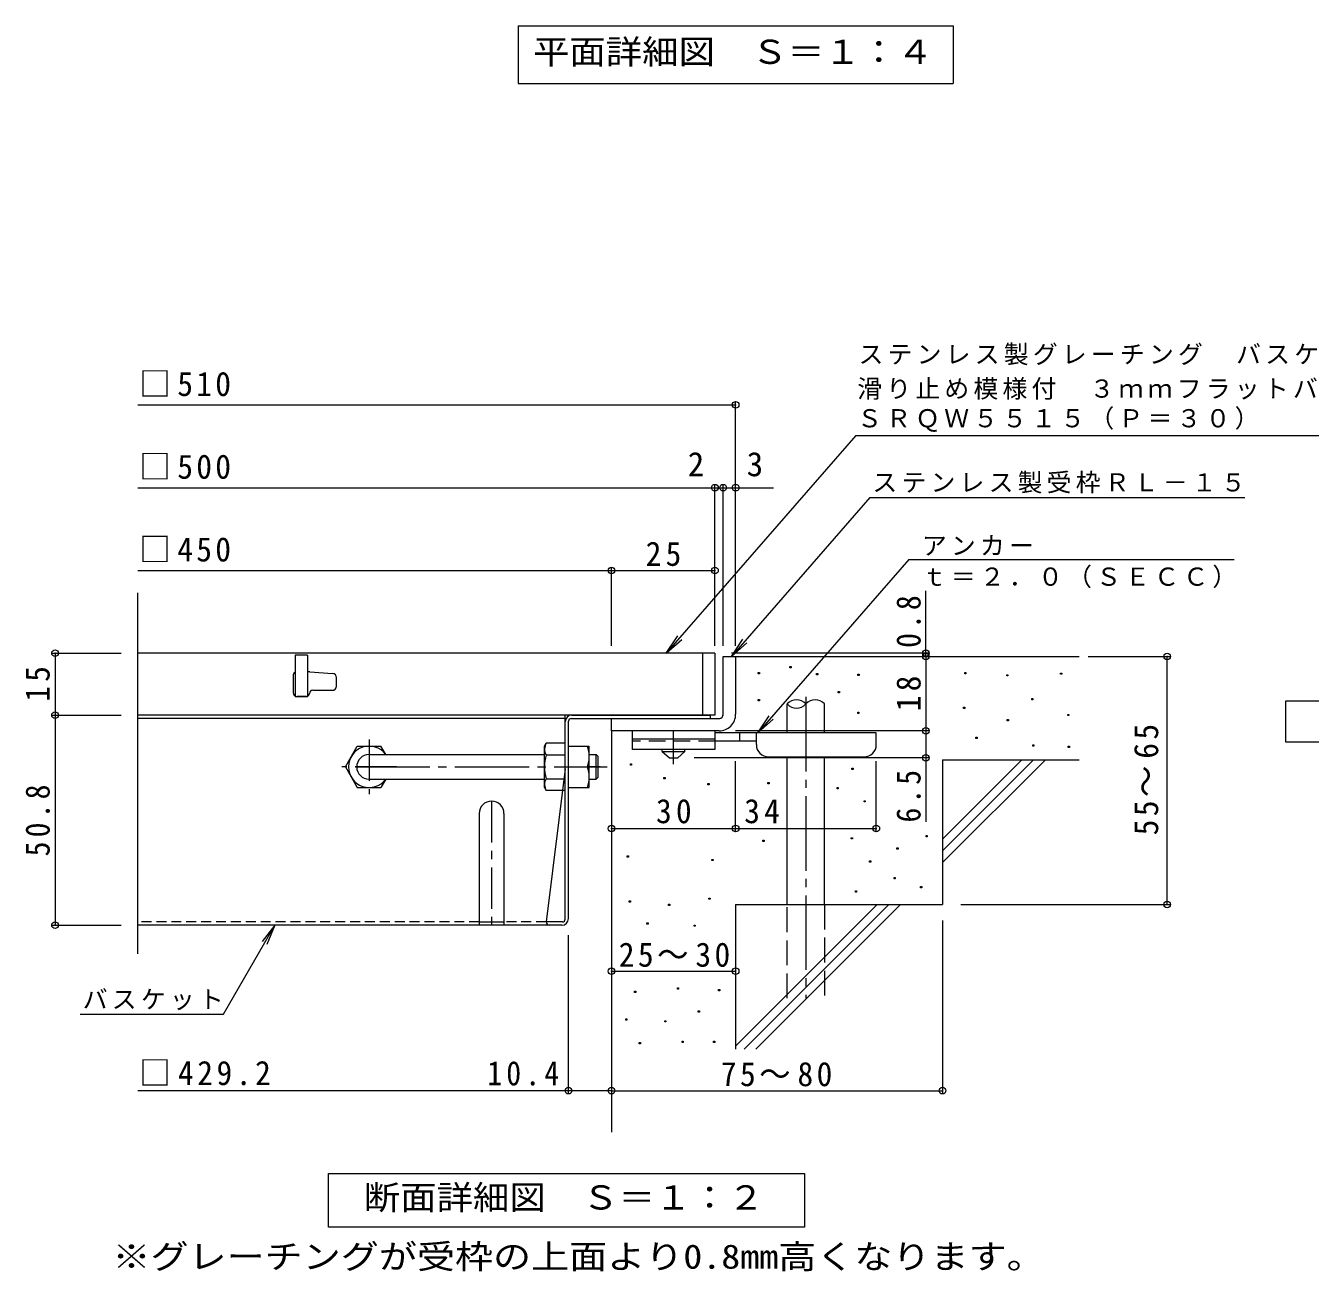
# Model space of a CAD drawing. Units: millimetres on the paper, enlarged 4 times, with parts at other scales. Extents: x -926 to 1052, y -789 to 724.
# Drawn here: x -880 to -259, y -623 to -21 of the extents above; entities that cross this region are included whole.
import ezdxf
from ezdxf.enums import TextEntityAlignment as Align

# ---------------------------------------------------------------- set-up
doc = ezdxf.new("R2010")
doc.units = ezdxf.units.MM
doc.header["$LTSCALE"] = 4
doc.header["$PDMODE"] = 32
doc.header["$PDSIZE"] = 3.2
for name, pattern in [('CHAIN1', [8, 5, -1, 1, -1]), ('CHAIN2', [12, 9, -1, 1, -1]), ('DASHED1', [1.8, 1.2, -0.6]), ('DASHED2', [3, 2, -1]), ('DASHED3', [4, 3, -1])]:
    doc.linetypes.add(name, pattern=pattern)
for name, color, linetype, lineweight in [('A-5', 7, 'Continuous', 9), ('D-0', 7, 'Continuous', 9), ('D-1', 2, 'Continuous', 9), ('D-2', 3, 'Continuous', 9), ('D-4', 7, 'Continuous', 9), ('D-5', 7, 'Continuous', 9), ('D-6', 6, 'Continuous', 9), ('D-7', 2, 'Continuous', 9), ('D-8', 2, 'Continuous', 9), ('D-9', 4, 'Continuous', 9), ('D-B', 2, 'Continuous', 9)]:
    doc.layers.add(name, color=color, linetype=linetype, lineweight=lineweight)
doc.styles.add('ＭＳ ゴシック', font='')
doc.styles.get('ＭＳ ゴシック').set_extended_font_data('MS Gothic')

msp = doc.modelspace()

# ---------------------------------------------------------------- linework, layer by layer
at = {"layer": 'A-5'}
for p, q in [((-641.913, -20.638), (-431.513, -20.638)), ((-641.913, -20.638), (-641.913, -48.638)), ((-431.513, -20.638), (-431.513, -48.638)), ((-641.913, -48.638), (-431.513, -48.638))]:
    msp.add_line(p, q, dxfattribs=at)
at = {"layer": 'D-0'}
for points in [[(-525.862, -334.017), (-525.862, -333.417), (-525.263, -333.417), (-525.263, -334.017)], [(-510.507, -331.121), (-510.507, -330.521), (-509.907, -330.521), (-509.907, -331.121)], [(-497.654, -334.558), (-497.654, -333.958), (-497.054, -333.958), (-497.054, -334.558)], [(-477.678, -334.83), (-477.678, -334.229), (-477.078, -334.229), (-477.078, -334.83)], [(-425.975, -334.017), (-425.975, -333.417), (-425.375, -333.417), (-425.375, -334.017)], [(-405.672, -335.1), (-405.672, -334.5), (-405.072, -334.5), (-405.072, -335.1)], [(-379.685, -334.288), (-379.685, -333.688), (-379.085, -333.688), (-379.085, -334.288)], [(-525.799, -347.085), (-525.799, -346.484), (-525.199, -346.484), (-525.199, -347.085)], [(-487.153, -343.221), (-487.153, -342.621), (-486.553, -342.621), (-486.553, -343.221)], [(-393.595, -346.588), (-393.595, -345.987), (-392.995, -345.987), (-392.995, -346.588)], [(-477.702, -353.197), (-477.702, -352.597), (-477.102, -352.597), (-477.102, -353.197)], [(-426.516, -350.801), (-426.516, -350.201), (-425.916, -350.201), (-425.916, -350.801)], [(-376.175, -354.258), (-376.175, -353.658), (-375.575, -353.658), (-375.575, -354.258)], [(-405.402, -356.756), (-405.402, -356.156), (-404.801, -356.156), (-404.801, -356.756)], [(-420.535, -365.323), (-420.535, -364.723), (-419.935, -364.723), (-419.935, -365.323)], [(-393.08, -369.059), (-393.08, -368.459), (-392.48, -368.459), (-392.48, -369.059)], [(-375.913, -369.653), (-375.913, -369.053), (-375.313, -369.053), (-375.313, -369.653)], [(-587.599, -378.258), (-587.599, -377.658), (-586.999, -377.658), (-586.999, -378.258)], [(-571.458, -384.805), (-571.458, -384.205), (-570.858, -384.205), (-570.858, -384.805)], [(-480.504, -380.255), (-480.504, -379.655), (-479.903, -379.655), (-479.903, -380.255)], [(-550.141, -387.698), (-550.141, -387.098), (-549.541, -387.098), (-549.541, -387.698)], [(-521.101, -387.229), (-521.101, -386.629), (-520.501, -386.629), (-520.501, -387.229)], [(-487.714, -389.683), (-487.714, -389.083), (-487.113, -389.083), (-487.113, -389.683)], [(-474.631, -395.996), (-474.631, -395.396), (-474.031, -395.396), (-474.031, -395.996)], [(-523.599, -415.142), (-523.599, -414.542), (-522.999, -414.542), (-522.999, -415.142)], [(-480.819, -413.889), (-480.819, -413.289), (-480.219, -413.289), (-480.219, -413.889)], [(-444.668, -412.858), (-444.668, -412.258), (-444.069, -412.258), (-444.069, -412.858)], [(-589.174, -422.724), (-589.174, -422.124), (-588.574, -422.124), (-588.574, -422.724)], [(-458.765, -418.844), (-458.765, -418.244), (-458.165, -418.244), (-458.165, -418.844)], [(-548.261, -424.382), (-548.261, -423.782), (-547.661, -423.782), (-547.661, -424.382)], [(-472.034, -425.123), (-472.034, -424.522), (-471.434, -424.522), (-471.434, -425.123)], [(-460.118, -433.191), (-460.118, -432.591), (-459.519, -432.591), (-459.519, -433.191)], [(-478.833, -439.605), (-478.833, -439.005), (-478.233, -439.005), (-478.233, -439.605)], [(-447.376, -437.492), (-447.376, -436.892), (-446.776, -436.892), (-446.776, -437.492)], [(-588.208, -444.494), (-588.208, -443.894), (-587.608, -443.894), (-587.608, -444.494)], [(-569.198, -446.049), (-569.198, -445.449), (-568.598, -445.449), (-568.598, -446.049)], [(-549.684, -443.076), (-549.684, -442.476), (-549.084, -442.476), (-549.084, -443.076)], [(-579.634, -455.126), (-579.634, -454.526), (-579.034, -454.526), (-579.034, -455.126)], [(-556.827, -456.155), (-556.827, -455.555), (-556.227, -455.555), (-556.227, -456.155)], [(-585.619, -488.085), (-585.619, -487.485), (-585.019, -487.485), (-585.019, -488.085)], [(-564.91, -486.562), (-564.91, -485.962), (-564.31, -485.962), (-564.31, -486.562)], [(-544.963, -487.323), (-544.963, -486.723), (-544.363, -486.723), (-544.363, -487.323)], [(-589.882, -501.484), (-589.882, -500.884), (-589.282, -500.884), (-589.282, -501.484)], [(-571.001, -502.398), (-571.001, -501.798), (-570.401, -501.798), (-570.401, -502.398)], [(-554.86, -497.678), (-554.86, -497.077), (-554.26, -497.077), (-554.26, -497.678)], [(-583.335, -512.904), (-583.335, -512.304), (-582.735, -512.304), (-582.735, -512.904)], [(-562.626, -512.295), (-562.626, -511.695), (-562.026, -511.695), (-562.026, -512.295)], [(-547.399, -512.295), (-547.399, -511.695), (-546.799, -511.695), (-546.799, -512.295)]]:
    msp.add_lwpolyline(points, close=True, dxfattribs=at)
at = {"layer": 'D-1'}
for p, q in [((-542.713, -325.638), (-536.713, -325.638)), ((-542.713, -353.638), (-542.713, -325.638)), ((-536.713, -325.638), (-536.713, -353.637)), ((-596.716, -355.637), (-544.713, -355.638)), ((-596.713, -361.638), (-596.713, -355.638)), ((-544.713, -361.637), (-596.716, -361.638))]:
    msp.add_line(p, q, dxfattribs=at)
at = {"layer": 'D-1', "color": 3}
for p, q in [((-607.523, -373.038), (-604.123, -373.038)), ((-604.123, -373.038), (-603.123, -374.038)), ((-604.123, -385.038), (-604.123, -373.038)), ((-603.123, -384.038), (-603.123, -374.038)), ((-607.523, -385.038), (-604.123, -385.038)), ((-604.123, -385.038), (-603.123, -384.038))]:
    msp.add_line(p, q, dxfattribs=at)
at = {"layer": 'D-1'}
for centre, radius, start, end in [((-544.713, -353.637), 8, 270, 0.00024), ((-544.714, -353.638), 2, 270.02448, 0.01074), ((-544.713, -353.638), 2, 270, 0.0002)]:
    msp.add_arc(centre, radius, start, end, dxfattribs=at)
at = {"layer": 'D-2'}
for p, q in [((-825.78, -469.428), (-825.78, -294.958)), ((-546.713, -324.038), (-825.78, -324.038)), ((-743.713, -325.038), (-743.713, -345.038)), ((-552.713, -324.038), (-552.713, -354.038)), ((-546.713, -324.038), (-546.713, -354.038)), ((-750.713, -335.038), (-750.713, -343.038)), ((-742.789, -333.038), (-743.713, -333.038)), ((-742.636, -333.044), (-731.559, -333.896)), ((-729.713, -340.038), (-729.713, -335.89)), ((-749.713, -345.038), (-743.713, -345.038)), ((-744.213, -345.038), (-748.712, -345.038)), ((-741.212, -342.038), (-731.713, -342.038)), ((-546.713, -354.038), (-825.78, -354.038))]:
    msp.add_line(p, q, dxfattribs=at)
msp.add_lwpolyline([(-743.713, -325.038), (-749.713, -325.038), (-749.713, -345.038)], dxfattribs=at)
for centre, radius, start, end in [((-748.712, -335.038), 2, 120.0009, 180), ((-742.789, -335.038), 2, 85.60144, 89.99998), ((-731.713, -335.89), 2, 0, 85.60141), ((-731.713, -340.038), 2, 270, 0), ((-748.712, -343.038), 2, 180, 270), ((-744.213, -343.538), 1.5, 270, 0), ((-741.212, -343.538), 1.5, 90, 180)]:
    msp.add_arc(centre, radius, start, end, dxfattribs=at)
at = {"layer": 'D-4'}
for p, q in [((-825.78, -204.038), (-536.713, -204.038)), ((-536.713, -320.456), (-536.713, -202.838)), ((-825.78, -244.038), (-518.439, -244.038)), ((-546.713, -320.456), (-546.713, -242.838)), ((-542.713, -320.456), (-542.713, -242.838)), ((-596.713, -320.456), (-596.713, -282.838)), ((-444.73, -325.638), (-444.73, -293.958)), ((-866.98, -324.038), (-833.78, -324.038)), ((-865.78, -324.038), (-865.78, -354.038)), ((-443.53, -324.038), (-538.713, -324.038)), ((-444.73, -325.638), (-444.73, -361.637)), ((-366.301, -325.638), (-326.839, -325.638)), ((-328.039, -445.638), (-328.039, -325.638)), ((-866.98, -354.038), (-833.78, -354.038)), ((-865.78, -354.038), (-865.78, -455.638)), ((-443.53, -361.637), (-536.713, -361.637)), ((-444.73, -361.637), (-444.73, -405.6)), ((-443.53, -374.637), (-556.713, -374.637)), ((-536.713, -410.079), (-536.713, -376.237)), ((-468.713, -410.079), (-468.713, -376.237)), ((-427.818, -445.638), (-326.839, -445.638)), ((-436.712, -453.295), (-436.712, -536.838)), ((-866.98, -455.638), (-833.78, -455.638)), ((-759.538, -455.638), (-763.365, -464.876)), ((-617.523, -536.838), (-617.523, -460.438)), ((-596.713, -477.885), (-536.713, -477.885)), ((-617.523, -535.638), (-825.78, -535.638)), ((-596.713, -535.638), (-617.523, -535.638)), ((-596.713, -535.638), (-436.712, -535.638))]:
    msp.add_line(p, q, dxfattribs=at)
for points in [[(-825.78, -284.038), (-596.713, -284.038), (-546.713, -284.038)], [(-596.713, -408.879), (-536.713, -408.879), (-468.713, -408.879)], [(-853.616, -498.645), (-784.369, -498.645), (-759.538, -455.638), (-765.626, -463.571)]]:
    msp.add_lwpolyline(points, dxfattribs=at)
for p in [(-536.713, -204.038), (-546.713, -244.038), (-542.713, -244.038), (-536.713, -244.038), (-596.713, -284.038), (-546.713, -284.038), (-865.78, -324.038), (-444.73, -324.038), (-444.73, -325.638), (-328.039, -325.638), (-865.78, -354.038), (-444.73, -361.637), (-444.73, -374.637), (-596.713, -408.879), (-536.713, -408.879), (-468.713, -408.879), (-328.039, -445.638), (-865.78, -455.638), (-596.713, -477.885), (-536.713, -477.885), (-617.523, -535.638), (-596.713, -535.638), (-436.712, -535.638)]:
    msp.add_point(p, dxfattribs=at)
at = {"layer": 'D-5'}
for p, q in [((-478.622, -218.756), (-570.256, -324.038)), ((-478.622, -218.756), (-169.505, -218.756)), ((-471.832, -248.756), (-290.501, -248.756)), ((-452.998, -278.756), (-295.667, -278.756)), ((-570.256, -324.038), (-564.732, -315.702)), ((-570.256, -324.038), (-562.762, -317.416)), ((-538.748, -325.638), (-531.254, -319.016)), ((-270.712, -347.137), (-180.713, -347.137)), ((-270.712, -367.137), (-270.712, -347.137)), ((-526.006, -362.637), (-518.512, -356.016)), ((-180.713, -367.137), (-270.712, -367.137))]:
    msp.add_line(p, q, dxfattribs=at)
for points in [[(-471.832, -248.756), (-538.748, -325.638), (-533.223, -317.302)], [(-452.998, -278.756), (-526.006, -362.637), (-520.481, -354.302)]]:
    msp.add_lwpolyline(points, dxfattribs=at)
msp.add_lwpolyline([(-733.511, -601.638), (-733.511, -575.638), (-503.51, -575.638), (-503.51, -601.638)], close=True, dxfattribs=at)
at = {"layer": 'D-6'}
for p, q in [((-536.713, -325.638), (-370.712, -325.638)), ((-511.796, -362.637), (-511.796, -348.637)), ((-493.796, -362.637), (-493.796, -348.637)), ((-596.713, -361.638), (-596.713, -555.638)), ((-511.796, -445.638), (-511.796, -374.237)), ((-493.796, -445.638), (-493.796, -374.237)), ((-436.713, -414.041), (-398.308, -375.637)), ((-436.713, -419.698), (-392.652, -375.637)), ((-436.713, -425.354), (-386.996, -375.637)), ((-436.713, -375.638), (-370.712, -375.638)), ((-436.713, -375.638), (-436.713, -445.638)), ((-536.713, -445.638), (-536.713, -515.637)), ((-536.713, -445.638), (-436.713, -445.638)), ((-536.713, -514.041), (-468.309, -445.638)), ((-532.653, -515.637), (-462.653, -445.638)), ((-526.997, -515.637), (-456.997, -445.638))]:
    msp.add_line(p, q, dxfattribs=at)
at = {"layer": 'D-6', "linetype": 'CHAIN2'}
msp.add_line((-502.796, -345.252), (-502.796, -490.971), dxfattribs=at)
at = {"layer": 'D-6', "linetype": 'DASHED3'}
for p, q in [((-511.796, -490.971), (-511.796, -445.638)), ((-493.796, -445.638), (-493.796, -490.971))]:
    msp.add_line(p, q, dxfattribs=at)
at = {"layer": 'D-6'}
for centre, start, end in [((-507.296, -352.699), 42.07146, 137.92854), ((-498.296, -352.699), 42.07146, 137.92854), ((-507.296, -344.575), 222.07146, 317.92854)]:
    msp.add_arc(centre, 6.062, start, end, dxfattribs=at)
at = {"layer": 'D-7'}
for p, q in [((-619.123, -354.038), (-825.784, -354.038)), ((-619.123, -355.638), (-825.784, -355.638)), ((-619.112, -354.038), (-825.78, -354.038)), ((-619.123, -452.704), (-619.123, -354.038)), ((-617.523, -452.438), (-617.523, -356.971)), ((-616.19, -355.638), (-549.116, -355.638)), ((-615.923, -354.038), (-549.116, -354.038)), ((-549.116, -354.038), (-549.116, -355.638)), ((-619.123, -380.038), (-628.348, -454.038)), ((-620.723, -455.638), (-825.784, -455.638)), ((-620.457, -454.038), (-628.348, -454.038))]:
    msp.add_line(p, q, dxfattribs=at)
at = {"layer": 'D-7', "linetype": 'DASHED1'}
for p, q in [((-660.723, -454.038), (-825.784, -454.038)), ((-628.348, -454.038), (-648.723, -454.038))]:
    msp.add_line(p, q, dxfattribs=at)
at = {"layer": 'D-7'}
for centre, radius, start, end in [((-615.923, -357.238), 3.2, 90, 180), ((-616.19, -356.971), 1.333, 90, 180), ((-620.723, -452.438), 3.2, 270, 0), ((-620.457, -452.704), 1.333, 270, 0), ((-626.748, -454.038), 1.6, 180, 270)]:
    msp.add_arc(centre, radius, start, end, dxfattribs=at)
at = {"layer": 'D-8', "linetype": 'CHAIN1'}
for p, q in [((-713.916, -365.845), (-713.916, -392.231)), ((-700.724, -379.038), (-727.109, -379.038)), ((-654.723, -395.638), (-654.723, -455.638))]:
    msp.add_line(p, q, dxfattribs=at)
at = {"layer": 'D-8'}
for p, q in [((-660.723, -401.638), (-660.723, -455.638)), ((-648.723, -401.638), (-648.723, -455.638)), ((-660.723, -454.038), (-648.723, -454.038))]:
    msp.add_line(p, q, dxfattribs=at)
msp.add_arc((-654.723, -401.638), 6, 0, 180, dxfattribs=at)
at = {"layer": 'D-9', "color": 3}
for p, q in [((-586.713, -361.638), (-586.713, -370.638)), ((-546.713, -361.638), (-586.713, -361.638)), ((-546.713, -365.638), (-586.713, -365.638)), ((-546.713, -361.638), (-546.713, -370.638)), ((-546.713, -370.638), (-586.713, -370.638))]:
    msp.add_line(p, q, dxfattribs=at)
at = {"layer": 'D-9', "linetype": 'CHAIN1'}
msp.add_line((-566.713, -377.733), (-566.713, -361.638), dxfattribs=at)
at = {"layer": 'D-9'}
for p, q in [((-468.713, -362.637), (-546.713, -362.637)), ((-534.713, -366.637), (-534.713, -362.637)), ((-526.713, -368.237), (-526.713, -362.637)), ((-468.713, -368.237), (-468.713, -362.637)), ((-526.703, -366.637), (-546.713, -366.637)), ((-520.713, -374.237), (-474.713, -374.237))]:
    msp.add_line(p, q, dxfattribs=at)
at = {"layer": 'D-9', "color": 3, "linetype": 'DASHED2'}
msp.add_line((-546.713, -366.638), (-586.713, -366.638), dxfattribs=at)
at = {"layer": 'D-9', "color": 2}
for p, q in [((-572.213, -371.637), (-572.213, -370.638)), ((-572.213, -371.637), (-568.713, -374.637)), ((-572.213, -371.637), (-561.213, -371.637)), ((-564.713, -374.637), (-561.213, -371.637)), ((-561.213, -371.637), (-561.213, -370.638)), ((-568.713, -374.637), (-564.713, -374.637))]:
    msp.add_line(p, q, dxfattribs=at)
at = {"layer": 'D-9'}
for centre, start, end in [((-520.713, -368.237), 180, 270), ((-474.713, -368.237), 270, 0)]:
    msp.add_arc(centre, 6, start, end, dxfattribs=at)
at = {"layer": 'D-B'}
for p, q in [((-725.416, -379.038), (-719.643, -369.038)), ((-719.643, -369.038), (-708.19, -369.038)), ((-705.889, -373.022), (-708.19, -369.038)), ((-629.123, -369.038), (-628.257, -367.538)), ((-629.123, -389.038), (-629.123, -369.038)), ((-619.123, -367.538), (-628.257, -367.538)), ((-617.523, -369.038), (-607.523, -369.038)), ((-607.523, -389.038), (-607.523, -369.038)), ((-628.257, -373.311), (-619.123, -373.311)), ((-725.416, -379.038), (-719.643, -389.038)), ((-705.88, -385.038), (-708.19, -389.038)), ((-628.257, -384.764), (-619.123, -384.764)), ((-617.523, -379.038), (-608.389, -379.038)), ((-719.643, -389.038), (-708.19, -389.038)), ((-629.123, -389.038), (-628.257, -390.538)), ((-619.123, -390.538), (-628.257, -390.538)), ((-617.523, -389.038), (-607.523, -389.038))]:
    msp.add_line(p, q, dxfattribs=at)
at = {"layer": 'D-B', "color": 3}
for p, q in [((-713.916, -373.038), (-629.123, -373.038)), ((-713.916, -385.038), (-629.123, -385.038))]:
    msp.add_line(p, q, dxfattribs=at)
at = {"layer": 'D-B', "color": 3, "linetype": 'CHAIN2'}
msp.add_line((-720.492, -379.038), (-598.914, -379.038), dxfattribs=at)
at = {"layer": 'D-B', "linetype": 'CHAIN1'}
msp.add_line((-602.15, -379.038), (-608.274, -379.038), dxfattribs=at)
at = {"layer": 'D-B'}
for centre, radius, start, end in [((-713.916, -379.038), 10, 36.87019, 323.12981), ((-623.654, -370.358), 5.47, 180.2103, 212.68507), ((-622.559, -370.827), 6.579, 149.99998, 176.07924), ((-622.39, -374.038), 14.866, 340.34633, 19.65366), ((-609.758, -379.038), 19.365, 162.79973, 197.20026), ((-623.654, -387.718), 5.47, 147.31491, 179.78969), ((-622.39, -384.038), 14.866, 340.34633, 19.65366), ((-622.559, -387.248), 6.579, 183.92075, 210)]:
    msp.add_arc(centre, radius, start, end, dxfattribs=at)
at = {"layer": 'D-B', "color": 3}
msp.add_arc((-713.916, -379.038), 6, 90, 270, dxfattribs=at)

# ---------------------------------------------------------------- texts
at = {"layer": 'A-5', "color": 2, "style": 'ＭＳ ゴシック', "width": 1.1}
msp.add_text('平面詳細図\u3000Ｓ＝１：４', height=11.73, dxfattribs=at).set_placement((-634.713, -42.638), align=Align.BOTTOM_LEFT)
at = {"layer": 'D-4', "color": 2, "style": 'ＭＳ ゴシック'}
for s, p in [('2', (-559.891, -242.038)), ('3', (-531.392, -242.038))]:
    msp.add_text(s, height=11.73, dxfattribs=at).set_placement(p, align=Align.BOTTOM_LEFT)
at = {"layer": 'D-4', "color": 2, "style": 'ＭＳ ゴシック', "width": 1.15}
msp.add_text('※グレーチングが受枠の上面より0.8mm高くなります。', height=11.73, dxfattribs=at).set_placement((-838.011, -625.223), align=Align.BOTTOM_LEFT)
at = {"layer": 'D-4', "color": 2, "char_height": 11.73, "attachment_point": 7, "style": 'ＭＳ ゴシック'}
for s, insert in [('\\T1.21;\\W0.95;□510', (-825.032, -200.038)), ('\\T1.21;\\W0.95;□500', (-825.032, -240.038)), ('\\T1.21;\\W0.95;□450', (-825.032, -280.038)), ('\\T1.27;\\W0.95;25', (-580.212, -282.038)), ('\\T1.27;\\W0.95;30', (-575.213, -406.479)), ('\\T1.27;\\W0.95;34', (-532.566, -406.479)), ('\\T1.22;\\W0.95;25～30', (-593.213, -475.885)), ('\\T1.23;\\W0.95;□429.2', (-825.032, -533.238)), ('\\T1.28;\\W0.9;10.4', (-656.805, -533.238)), ('\\T1.22;\\W0.95;75～80', (-543.86, -533.638))]:
    msp.add_mtext(s, dxfattribs=dict(at, insert=insert))
at = {"layer": 'D-4', "color": 2, "char_height": 11.73, "attachment_point": 7, "rotation": 90, "style": 'ＭＳ ゴシック'}
for s, insert in [('\\T1.27;\\W0.9;0.8', (-447.13, -321.501)), ('\\T1.27;\\W0.95;15', (-868.18, -347.538)), ('\\T1.27;\\W0.95;18', (-447.13, -352.137)), ('\\T1.22;\\W0.95;55～65', (-332.251, -412.138)), ('\\T1.27;\\W0.9;6.5', (-447.13, -405.961)), ('\\T1.28;\\W0.9;50.8', (-868.18, -422.338))]:
    msp.add_mtext(s, dxfattribs=dict(at, insert=insert))
at = {"layer": 'D-4', "insert": (-852.369, -496.742), "char_height": 8.798, "attachment_point": 7, "style": 'ＭＳ ゴシック'}
msp.add_mtext('\\T1.17;バスケット', dxfattribs=at)
at = {"layer": 'D-5', "color": 2, "style": 'ＭＳ ゴシック', "width": 1.1}
msp.add_text('断面詳細図\u3000Ｓ＝１：２', height=11.73, dxfattribs=at).set_placement((-716.511, -596.638), align=Align.BOTTOM_LEFT)
at = {"layer": 'D-5', "char_height": 8.798, "attachment_point": 7, "style": 'ＭＳ ゴシック'}
for s, insert in [('\\T1.17;ステンレス製グレーチング\u3000バスケット付', (-477.297, -184.888)), ('\\T1.17;滑り止め模様付\u3000３ｍｍフラットバー\u3000集水桝用', (-477.918, -201.551)), ('\\T1.17;ＳＲＱＷ５５１５（Ｐ＝３０）', (-478.005, -217.074)), ('\\T1.17;ステンレス製受枠ＲＬ－１５', (-470.585, -246.852)), ('\\T1.17;アンカー', (-446.686, -276.892)), ('\\T1.17;ｔ＝２．０（ＳＥＣＣ）', (-446.686, -292.619))]:
    msp.add_mtext(s, dxfattribs=dict(at, insert=insert))

doc.saveas('drawing.dxf')
